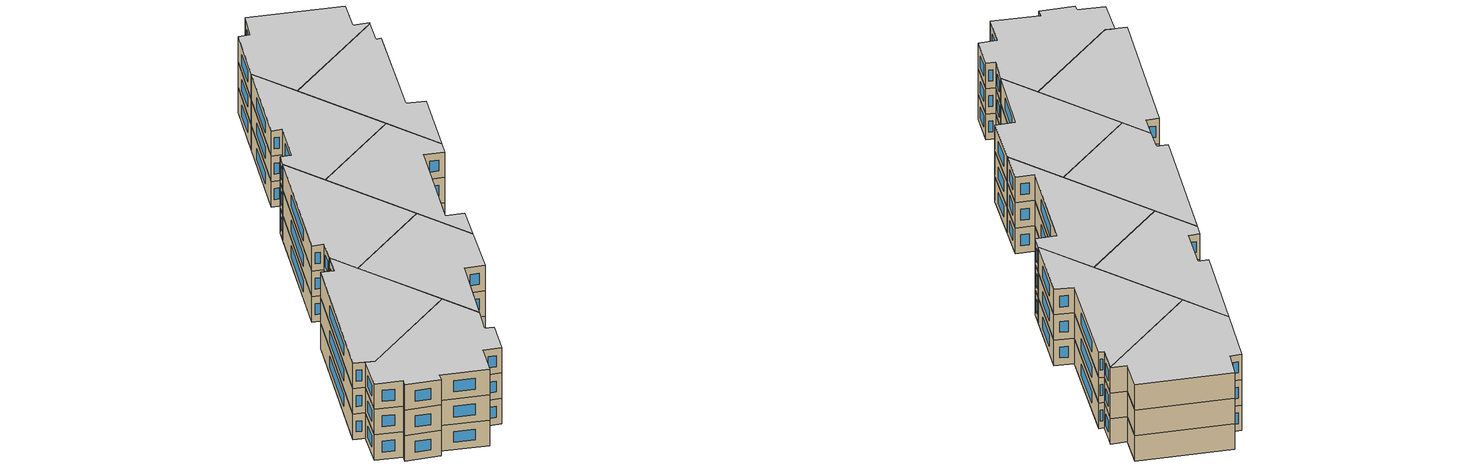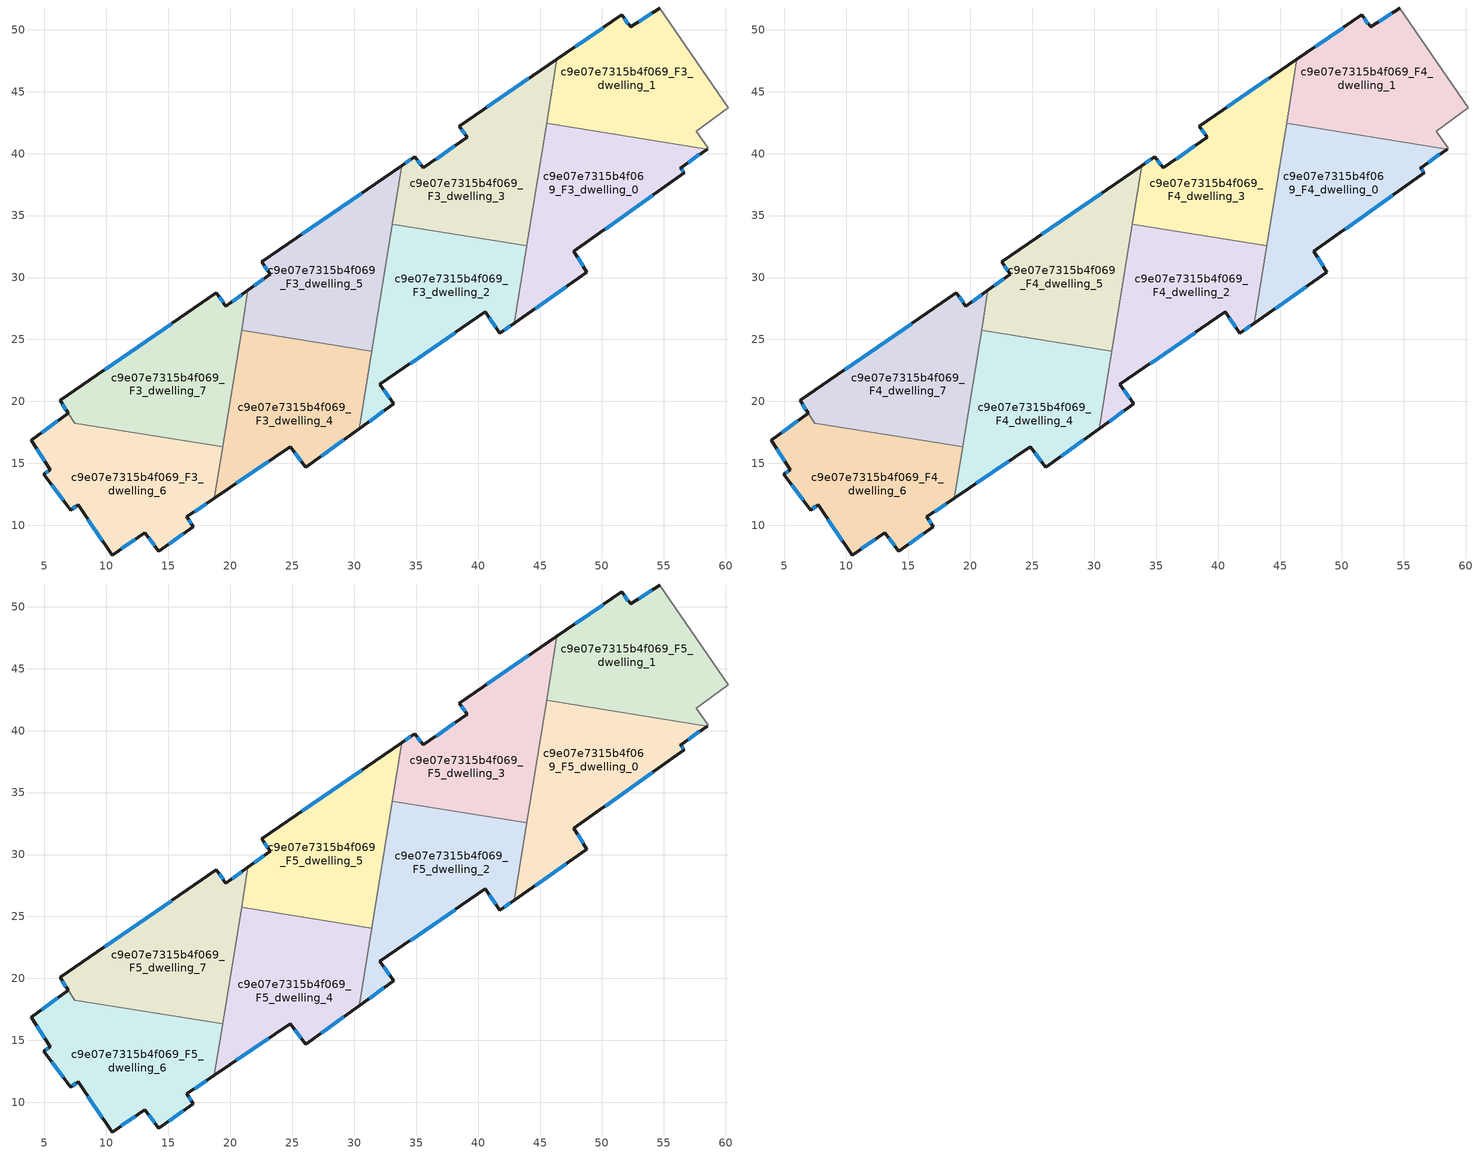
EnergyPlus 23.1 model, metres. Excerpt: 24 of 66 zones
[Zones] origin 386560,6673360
c9e07e7315b4f069_F3_dwelling_0
 floor to c9e07e7315b4f069_F2_dwelling_0 (EU_floor_Construction): 58.48,40.37 56.33,38.84 56.64,38.44 47.72,32.11 48.79,30.41 42.92,26.32 45.53,42.46 z9
 wall outside (EU_wall_Construction): 42.92,26.32 48.79,30.41 47.72,32.11 56.64,38.44 56.33,38.84 58.48,40.37 z9:12
 wall to c9e07e7315b4f069_F3_dwelling_1 (EU_wall_Construction): 58.48,40.37 45.53,42.46 z9:12
 wall to c9e07e7315b4f069_F3_dwelling_3 (EU_wall_Construction): 45.53,42.46 43.93,32.54 z9:12
 wall to c9e07e7315b4f069_F3_dwelling_2 (EU_wall_Construction): 43.92,32.54 42.92,26.32 z9:12
 window (EU_Window_Construction): 48.48,30.89 48.03,31.62 / 44.6,27.49 47.11,29.24 / 56.95,39.28 57.87,39.93 / 56.55,38.55 56.42,38.72 / 50.27,33.91 54.09,36.63 z9.86:11.14
c9e07e7315b4f069_F3_dwelling_1
 floor to c9e07e7315b4f069_F2_dwelling_1 (EU_floor_Construction): 54.68,51.75 60.21,43.7 57.59,41.81 58.57,40.43 58.48,40.37 45.53,42.46 46.36,47.61 51.58,51.19 52.31,50.22 z9
 wall outside (EU_wall_Construction): 54.68,51.75 52.31,50.22 51.58,51.19 46.36,47.61 z9:12
 wall adiabatic (EU_wall_Construction): 58.48,40.37 58.57,40.43 57.59,41.81 60.21,43.7 54.68,51.75 z9:12
 wall to c9e07e7315b4f069_F3_dwelling_3 (EU_wall_Construction): 46.36,47.61 45.53,42.46 z9:12
 window (EU_Window_Construction): 50.09,50.17 47.85,48.63 / 52.1,50.49 51.79,50.91 / 54,51.31 52.99,50.65 z9.86:11.14
c9e07e7315b4f069_F3_dwelling_2
 floor to c9e07e7315b4f069_F2_dwelling_2 (EU_floor_Construction): 43.92,32.54 42.92,26.32 41.77,25.52 40.57,27.22 32.09,21.39 33.19,19.81 30.41,17.79 33.07,34.3 z9
 wall outside (EU_wall_Construction): 30.41,17.79 33.19,19.81 32.09,21.39 40.57,27.22 41.77,25.52 42.92,26.32 z9:12
 wall to c9e07e7315b4f069_F3_dwelling_3 (EU_wall_Construction): 43.92,32.54 33.07,34.3 z9:12
 wall to c9e07e7315b4f069_F3_dwelling_5 (EU_wall_Construction): 33.07,34.3 31.42,24.06 z9:12
 wall to c9e07e7315b4f069_F3_dwelling_4 (EU_wall_Construction): 31.42,24.06 30.41,17.79 z9:12
 window (EU_Window_Construction): 34.51,23.06 38.14,25.56 / 32.88,20.26 32.4,20.94 / 31.2,18.37 32.4,19.23 / 42.1,25.75 42.59,26.09 / 40.91,26.74 41.43,26.01 z9.86:11.14
c9e07e7315b4f069_F3_dwelling_3
 floor to c9e07e7315b4f069_F2_dwelling_3 (EU_floor_Construction): 46.36,47.61 43.92,32.54 33.07,34.3 33.84,39.02 34.87,39.73 35.6,38.84 39.14,41.32 38.47,42.2 z9
 wall outside (EU_wall_Construction): 46.36,47.61 38.47,42.2 39.14,41.32 35.6,38.84 34.87,39.73 33.84,39.02 z9:12
 wall to c9e07e7315b4f069_F3_dwelling_5 (EU_wall_Construction): 33.84,39.02 33.07,34.3 z9:12
 window (EU_Window_Construction): 44.1,46.06 40.72,43.74 / 34.58,39.53 34.13,39.22 / 35.39,39.1 35.08,39.48 / 38.13,40.61 36.61,39.55 / 38.66,41.95 38.95,41.57 z9.86:11.14
c9e07e7315b4f069_F3_dwelling_4
 floor to c9e07e7315b4f069_F2_dwelling_4 (EU_floor_Construction): 31.42,24.06 30.41,17.79 26.1,14.68 24.85,16.34 18.72,12.2 20.91,25.75 z9
 wall outside (EU_wall_Construction): 18.72,12.2 24.85,16.34 26.1,14.68 30.41,17.79 z9:12
 wall to c9e07e7315b4f069_F3_dwelling_5 (EU_wall_Construction): 31.42,24.06 20.91,25.75 z9:12
 wall to c9e07e7315b4f069_F3_dwelling_7 (EU_wall_Construction): 20.91,25.75 19.39,16.33 z9:12
 wall to c9e07e7315b4f069_F3_dwelling_6 (EU_wall_Construction): 19.39,16.33 18.72,12.2 z9:12
 window (EU_Window_Construction): 20.47,13.38 23.1,15.16 / 27.33,15.57 29.18,16.9 / 25.21,15.87 25.74,15.16 z9.86:11.14
c9e07e7315b4f069_F3_dwelling_5
 floor to c9e07e7315b4f069_F2_dwelling_5 (EU_floor_Construction): 33.84,39.02 31.42,24.06 20.91,25.75 21.43,28.97 23.23,30.26 22.53,31.25 z9
 wall outside (EU_wall_Construction): 33.84,39.02 22.53,31.25 23.23,30.26 21.43,28.97 z9:12
 wall to c9e07e7315b4f069_F3_dwelling_7 (EU_wall_Construction): 21.43,28.97 20.91,25.75 z9:12
 window (EU_Window_Construction): 22.72,29.89 21.95,29.34 / 22.73,30.97 23.03,30.54 / 30.61,36.8 25.76,33.47 z9.86:11.14
c9e07e7315b4f069_F3_dwelling_6
 floor to c9e07e7315b4f069_F2_dwelling_6 (EU_floor_Construction): 19.39,16.33 18.72,12.2 16.49,10.69 17,9.9 14.25,7.92 13.1,9.41 10.47,7.61 7.73,11.67 7.13,11.21 4.96,14.12 5.48,14.49 3.93,16.86 6.94,19.06 7.45,18.26 z9
 wall outside (EU_wall_Construction): 6.94,19.06 3.93,16.86 5.48,14.49 4.96,14.12 7.13,11.21 7.73,11.67 10.47,7.61 13.1,9.41 14.25,7.92 17,9.9 16.49,10.69 18.72,12.2 z9:12
 wall to c9e07e7315b4f069_F3_dwelling_7 (EU_wall_Construction): 19.39,16.33 7.45,18.26 6.94,19.06 z9:12
 window (EU_Window_Construction): 13.43,8.98 13.92,8.35 / 11.22,8.12 12.35,8.9 / 8.51,10.51 9.69,8.77 / 7.3,11.34 7.56,11.54 / 5.58,13.29 6.51,12.04 / 5.33,14.39 5.11,14.23 / 4.38,16.19 5.04,15.17 / 6.08,18.43 4.79,17.49 / 17.13,11.12 18.09,11.77 / 16.86,10.12 16.64,10.46 / 15.03,8.49 16.21,9.33 z9.86:11.14
c9e07e7315b4f069_F3_dwelling_7
 floor to c9e07e7315b4f069_F2_dwelling_7 (EU_floor_Construction): 21.43,28.97 19.39,16.33 7.45,18.26 6.28,20.09 18.89,28.76 19.65,27.69 z9
 wall outside (EU_wall_Construction): 21.43,28.97 19.65,27.69 18.89,28.76 6.28,20.09 6.94,19.06 z9:12
 window (EU_Window_Construction): 15.28,26.28 9.88,22.57 / 19.43,28 19.1,28.45 / 20.92,28.61 20.16,28.06 / 6.47,19.79 6.75,19.35 z9.86:11.14
c9e07e7315b4f069_F4_dwelling_0
 floor to c9e07e7315b4f069_F3_dwelling_0 (EU_floor_Construction): 58.48,40.37 56.33,38.84 56.64,38.44 47.72,32.11 48.79,30.41 42.92,26.32 45.53,42.46 z12
 wall outside (EU_wall_Construction): 42.92,26.32 48.79,30.41 47.72,32.11 56.64,38.44 56.33,38.84 58.48,40.37 z12:15
 wall to c9e07e7315b4f069_F4_dwelling_1 (EU_wall_Construction): 58.48,40.37 45.53,42.46 z12:15
 wall to c9e07e7315b4f069_F4_dwelling_3 (EU_wall_Construction): 45.53,42.46 43.93,32.54 z12:15
 wall to c9e07e7315b4f069_F4_dwelling_2 (EU_wall_Construction): 43.92,32.54 42.92,26.32 z12:15
 window (EU_Window_Construction): 48.48,30.89 48.03,31.62 / 44.6,27.49 47.11,29.24 / 56.95,39.28 57.87,39.93 / 56.55,38.55 56.42,38.72 / 50.27,33.91 54.09,36.63 z12.86:14.14
c9e07e7315b4f069_F4_dwelling_1
 floor to c9e07e7315b4f069_F3_dwelling_1 (EU_floor_Construction): 54.68,51.75 60.21,43.7 57.59,41.81 58.57,40.43 58.48,40.37 45.53,42.46 46.36,47.61 51.58,51.19 52.31,50.22 z12
 wall outside (EU_wall_Construction): 54.68,51.75 52.31,50.22 51.58,51.19 46.36,47.61 z12:15
 wall adiabatic (EU_wall_Construction): 58.48,40.37 58.57,40.43 57.59,41.81 60.21,43.7 54.68,51.75 z12:15
 wall to c9e07e7315b4f069_F4_dwelling_3 (EU_wall_Construction): 46.36,47.61 45.53,42.46 z12:15
 window (EU_Window_Construction): 50.09,50.17 47.85,48.63 / 52.1,50.49 51.79,50.91 / 54,51.31 52.99,50.65 z12.86:14.14
c9e07e7315b4f069_F4_dwelling_2
 floor to c9e07e7315b4f069_F3_dwelling_2 (EU_floor_Construction): 43.92,32.54 42.92,26.32 41.77,25.52 40.57,27.22 32.09,21.39 33.19,19.81 30.41,17.79 33.07,34.3 z12
 wall outside (EU_wall_Construction): 30.41,17.79 33.19,19.81 32.09,21.39 40.57,27.22 41.77,25.52 42.92,26.32 z12:15
 wall to c9e07e7315b4f069_F4_dwelling_3 (EU_wall_Construction): 43.92,32.54 33.07,34.3 z12:15
 wall to c9e07e7315b4f069_F4_dwelling_5 (EU_wall_Construction): 33.07,34.3 31.42,24.06 z12:15
 wall to c9e07e7315b4f069_F4_dwelling_4 (EU_wall_Construction): 31.42,24.06 30.41,17.79 z12:15
 window (EU_Window_Construction): 34.51,23.06 38.14,25.56 / 32.88,20.26 32.4,20.94 / 31.2,18.37 32.4,19.23 / 42.1,25.75 42.59,26.09 / 40.91,26.74 41.43,26.01 z12.86:14.14
c9e07e7315b4f069_F4_dwelling_3
 floor to c9e07e7315b4f069_F3_dwelling_3 (EU_floor_Construction): 46.36,47.61 43.92,32.54 33.07,34.3 33.84,39.02 34.87,39.73 35.6,38.84 39.14,41.32 38.47,42.2 z12
 wall outside (EU_wall_Construction): 46.36,47.61 38.47,42.2 39.14,41.32 35.6,38.84 34.87,39.73 33.84,39.02 z12:15
 wall to c9e07e7315b4f069_F4_dwelling_5 (EU_wall_Construction): 33.84,39.02 33.07,34.3 z12:15
 window (EU_Window_Construction): 44.1,46.06 40.72,43.74 / 34.58,39.53 34.13,39.22 / 35.39,39.1 35.08,39.48 / 38.13,40.61 36.61,39.55 / 38.66,41.95 38.95,41.57 z12.86:14.14
c9e07e7315b4f069_F4_dwelling_4
 floor to c9e07e7315b4f069_F3_dwelling_4 (EU_floor_Construction): 31.42,24.06 30.41,17.79 26.1,14.68 24.85,16.34 18.72,12.2 20.91,25.75 z12
 wall outside (EU_wall_Construction): 18.72,12.2 24.85,16.34 26.1,14.68 30.41,17.79 z12:15
 wall to c9e07e7315b4f069_F4_dwelling_5 (EU_wall_Construction): 31.42,24.06 20.91,25.75 z12:15
 wall to c9e07e7315b4f069_F4_dwelling_7 (EU_wall_Construction): 20.91,25.75 19.39,16.33 z12:15
 wall to c9e07e7315b4f069_F4_dwelling_6 (EU_wall_Construction): 19.39,16.33 18.72,12.2 z12:15
 window (EU_Window_Construction): 20.47,13.38 23.1,15.16 / 27.33,15.57 29.18,16.9 / 25.21,15.87 25.74,15.16 z12.86:14.14
c9e07e7315b4f069_F4_dwelling_5
 floor to c9e07e7315b4f069_F3_dwelling_5 (EU_floor_Construction): 33.84,39.02 31.42,24.06 20.91,25.75 21.43,28.97 23.23,30.26 22.53,31.25 z12
 wall outside (EU_wall_Construction): 33.84,39.02 22.53,31.25 23.23,30.26 21.43,28.97 z12:15
 wall to c9e07e7315b4f069_F4_dwelling_7 (EU_wall_Construction): 21.43,28.97 20.91,25.75 z12:15
 window (EU_Window_Construction): 22.72,29.89 21.95,29.34 / 22.73,30.97 23.03,30.54 / 30.61,36.8 25.76,33.47 z12.86:14.14
c9e07e7315b4f069_F4_dwelling_6
 floor to c9e07e7315b4f069_F3_dwelling_6 (EU_floor_Construction): 19.39,16.33 18.72,12.2 16.49,10.69 17,9.9 14.25,7.92 13.1,9.41 10.47,7.61 7.73,11.67 7.13,11.21 4.96,14.12 5.48,14.49 3.93,16.86 6.94,19.06 7.45,18.26 z12
 wall outside (EU_wall_Construction): 6.94,19.06 3.93,16.86 5.48,14.49 4.96,14.12 7.13,11.21 7.73,11.67 10.47,7.61 13.1,9.41 14.25,7.92 17,9.9 16.49,10.69 18.72,12.2 z12:15
 wall to c9e07e7315b4f069_F4_dwelling_7 (EU_wall_Construction): 19.39,16.33 7.45,18.26 6.94,19.06 z12:15
 window (EU_Window_Construction): 13.43,8.98 13.92,8.35 / 11.22,8.12 12.35,8.9 / 8.51,10.51 9.69,8.77 / 7.3,11.34 7.56,11.54 / 5.58,13.29 6.51,12.04 / 5.33,14.39 5.11,14.23 / 4.38,16.19 5.04,15.17 / 6.08,18.43 4.79,17.49 / 17.13,11.12 18.09,11.77 / 16.86,10.12 16.64,10.46 / 15.03,8.49 16.21,9.33 z12.86:14.14
c9e07e7315b4f069_F4_dwelling_7
 floor to c9e07e7315b4f069_F3_dwelling_7 (EU_floor_Construction): 21.43,28.97 19.39,16.33 7.45,18.26 6.28,20.09 18.89,28.76 19.65,27.69 z12
 wall outside (EU_wall_Construction): 21.43,28.97 19.65,27.69 18.89,28.76 6.28,20.09 6.94,19.06 z12:15
 window (EU_Window_Construction): 15.28,26.28 9.88,22.57 / 19.43,28 19.1,28.45 / 20.92,28.61 20.16,28.06 / 6.47,19.79 6.75,19.35 z12.86:14.14
c9e07e7315b4f069_F5_dwelling_0
 floor to c9e07e7315b4f069_F4_dwelling_0 (EU_floor_Construction): 58.48,40.37 56.33,38.84 56.64,38.44 47.72,32.11 48.79,30.41 42.92,26.32 45.53,42.46 z15
 wall outside (EU_wall_Construction): 42.92,26.32 48.79,30.41 47.72,32.11 56.64,38.44 56.33,38.84 58.48,40.37 z15:18
 wall to c9e07e7315b4f069_F5_dwelling_1 (EU_wall_Construction): 58.48,40.37 45.53,42.46 z15:18
 wall to c9e07e7315b4f069_F5_dwelling_3 (EU_wall_Construction): 45.53,42.46 43.93,32.54 z15:18
 wall to c9e07e7315b4f069_F5_dwelling_2 (EU_wall_Construction): 43.92,32.54 42.92,26.32 z15:18
 window (EU_Window_Construction): 48.48,30.89 48.03,31.62 / 44.6,27.49 47.11,29.24 / 56.95,39.28 57.87,39.93 / 56.55,38.55 56.42,38.72 / 50.27,33.91 54.09,36.63 z15.86:17.14
 ceiling to c9e07e7315b4f069_F6_dwelling_0 (EU_floor_Construction): 48.79,30.41 47.72,32.11 56.64,38.44 56.33,38.84 58.48,40.37 45.53,42.46 42.92,26.32 z18
c9e07e7315b4f069_F5_dwelling_1
 floor to c9e07e7315b4f069_F4_dwelling_1 (EU_floor_Construction): 54.68,51.75 60.21,43.7 57.59,41.81 58.57,40.43 58.48,40.37 45.53,42.46 46.36,47.61 51.58,51.19 52.31,50.22 z15
 wall outside (EU_wall_Construction): 54.68,51.75 52.31,50.22 51.58,51.19 46.36,47.61 z15:18
 wall adiabatic (EU_wall_Construction): 58.48,40.37 58.57,40.43 57.59,41.81 60.21,43.7 54.68,51.75 z15:18
 wall to c9e07e7315b4f069_F5_dwelling_3 (EU_wall_Construction): 46.36,47.61 45.53,42.46 z15:18
 window (EU_Window_Construction): 50.09,50.17 47.85,48.63 / 52.1,50.49 51.79,50.91 / 54,51.31 52.99,50.65 z15.86:17.14
 ceiling to c9e07e7315b4f069_F6_dwelling_1 (EU_floor_Construction): 58.57,40.43 57.59,41.81 60.21,43.7 54.68,51.75 52.31,50.22 51.58,51.19 46.36,47.61 45.53,42.46 58.48,40.37 z18
c9e07e7315b4f069_F5_dwelling_2
 floor to c9e07e7315b4f069_F4_dwelling_2 (EU_floor_Construction): 43.92,32.54 42.92,26.32 41.77,25.52 40.57,27.22 32.09,21.39 33.19,19.81 30.41,17.79 33.07,34.3 z15
 wall outside (EU_wall_Construction): 30.41,17.79 33.19,19.81 32.09,21.39 40.57,27.22 41.77,25.52 42.92,26.32 z15:18
 wall to c9e07e7315b4f069_F5_dwelling_3 (EU_wall_Construction): 43.92,32.54 33.07,34.3 z15:18
 wall to c9e07e7315b4f069_F5_dwelling_5 (EU_wall_Construction): 33.07,34.3 31.42,24.06 z15:18
 wall to c9e07e7315b4f069_F5_dwelling_4 (EU_wall_Construction): 31.42,24.06 30.41,17.79 z15:18
 window (EU_Window_Construction): 34.51,23.06 38.14,25.56 / 32.88,20.26 32.4,20.94 / 31.2,18.37 32.4,19.23 / 42.1,25.75 42.59,26.09 / 40.91,26.74 41.43,26.01 z15.86:17.14
 ceiling to c9e07e7315b4f069_F6_dwelling_2 (EU_floor_Construction): 41.77,25.52 42.92,26.32 43.92,32.54 33.07,34.3 30.41,17.79 33.19,19.81 32.09,21.39 40.57,27.22 z18
c9e07e7315b4f069_F5_dwelling_3
 floor to c9e07e7315b4f069_F4_dwelling_3 (EU_floor_Construction): 46.36,47.61 43.92,32.54 33.07,34.3 33.84,39.02 34.87,39.73 35.6,38.84 39.14,41.32 38.47,42.2 z15
 wall outside (EU_wall_Construction): 46.36,47.61 38.47,42.2 39.14,41.32 35.6,38.84 34.87,39.73 33.84,39.02 z15:18
 wall to c9e07e7315b4f069_F5_dwelling_5 (EU_wall_Construction): 33.84,39.02 33.07,34.3 z15:18
 window (EU_Window_Construction): 44.1,46.06 40.72,43.74 / 34.58,39.53 34.13,39.22 / 35.39,39.1 35.08,39.48 / 38.13,40.61 36.61,39.55 / 38.66,41.95 38.95,41.57 z15.86:17.14
 ceiling to c9e07e7315b4f069_F6_dwelling_3 (EU_floor_Construction): 43.92,32.54 46.36,47.61 38.47,42.2 39.14,41.32 35.6,38.84 34.87,39.73 33.84,39.02 33.07,34.3 z18
c9e07e7315b4f069_F5_dwelling_4
 floor to c9e07e7315b4f069_F4_dwelling_4 (EU_floor_Construction): 31.42,24.06 30.41,17.79 26.1,14.68 24.85,16.34 18.72,12.2 20.91,25.75 z15
 wall outside (EU_wall_Construction): 18.72,12.2 24.85,16.34 26.1,14.68 30.41,17.79 z15:18
 wall to c9e07e7315b4f069_F5_dwelling_5 (EU_wall_Construction): 31.42,24.06 20.91,25.75 z15:18
 wall to c9e07e7315b4f069_F5_dwelling_7 (EU_wall_Construction): 20.91,25.75 19.39,16.33 z15:18
 wall to c9e07e7315b4f069_F5_dwelling_6 (EU_wall_Construction): 19.39,16.33 18.72,12.2 z15:18
 window (EU_Window_Construction): 20.47,13.38 23.1,15.16 / 27.33,15.57 29.18,16.9 / 25.21,15.87 25.74,15.16 z15.86:17.14
 ceiling to c9e07e7315b4f069_F6_dwelling_4 (EU_floor_Construction): 30.41,17.79 31.42,24.06 20.91,25.75 18.72,12.2 24.85,16.34 26.1,14.68 z18
c9e07e7315b4f069_F5_dwelling_5
 floor to c9e07e7315b4f069_F4_dwelling_5 (EU_floor_Construction): 33.84,39.02 31.42,24.06 20.91,25.75 21.43,28.97 23.23,30.26 22.53,31.25 z15
 wall outside (EU_wall_Construction): 33.84,39.02 22.53,31.25 23.23,30.26 21.43,28.97 z15:18
 wall to c9e07e7315b4f069_F5_dwelling_7 (EU_wall_Construction): 21.43,28.97 20.91,25.75 z15:18
 window (EU_Window_Construction): 22.72,29.89 21.95,29.34 / 22.73,30.97 23.03,30.54 / 30.61,36.8 25.76,33.47 z15.86:17.14
 ceiling to c9e07e7315b4f069_F6_dwelling_5 (EU_floor_Construction): 31.42,24.06 33.84,39.02 22.53,31.25 23.23,30.26 21.43,28.97 20.91,25.75 z18
c9e07e7315b4f069_F5_dwelling_6
 floor to c9e07e7315b4f069_F4_dwelling_6 (EU_floor_Construction): 19.39,16.33 18.72,12.2 16.49,10.69 17,9.9 14.25,7.92 13.1,9.41 10.47,7.61 7.73,11.67 7.13,11.21 4.96,14.12 5.48,14.49 3.93,16.86 6.94,19.06 7.45,18.26 z15
 wall outside (EU_wall_Construction): 6.94,19.06 3.93,16.86 5.48,14.49 4.96,14.12 7.13,11.21 7.73,11.67 10.47,7.61 13.1,9.41 14.25,7.92 17,9.9 16.49,10.69 18.72,12.2 z15:18
 wall to c9e07e7315b4f069_F5_dwelling_7 (EU_wall_Construction): 19.39,16.33 7.45,18.26 6.94,19.06 z15:18
 window (EU_Window_Construction): 13.43,8.98 13.92,8.35 / 11.22,8.12 12.35,8.9 / 8.51,10.51 9.69,8.77 / 7.3,11.34 7.56,11.54 / 5.58,13.29 6.51,12.04 / 5.33,14.39 5.11,14.23 / 4.38,16.19 5.04,15.17 / 6.08,18.43 4.79,17.49 / 17.13,11.12 18.09,11.77 / 16.86,10.12 16.64,10.46 / 15.03,8.49 16.21,9.33 z15.86:17.14
 ceiling to c9e07e7315b4f069_F6_dwelling_6 (EU_floor_Construction): 17,9.9 16.49,10.69 18.72,12.2 19.39,16.33 7.45,18.26 6.94,19.06 3.93,16.86 5.48,14.49 4.96,14.12 7.13,11.21 7.73,11.67 10.47,7.61 13.1,9.41 14.25,7.92 z18
c9e07e7315b4f069_F5_dwelling_7
 floor to c9e07e7315b4f069_F4_dwelling_7 (EU_floor_Construction): 21.43,28.97 19.39,16.33 7.45,18.26 6.28,20.09 18.89,28.76 19.65,27.69 z15
 wall outside (EU_wall_Construction): 21.43,28.97 19.65,27.69 18.89,28.76 6.28,20.09 6.94,19.06 z15:18
 window (EU_Window_Construction): 15.28,26.28 9.88,22.57 / 19.43,28 19.1,28.45 / 20.92,28.61 20.16,28.06 / 6.47,19.79 6.75,19.35 z15.86:17.14
 ceiling to c9e07e7315b4f069_F6_dwelling_7 (EU_floor_Construction): 19.39,16.33 21.43,28.97 19.65,27.69 18.89,28.76 6.28,20.09 7.45,18.26 z18
[Building]
EU S2 Campaign: North Axis=0; Terrain=City; Solar Distribution=FullExterior
[Site:Location]
Helsinki-Vantaa.AP: Latitude=60.317; Longitude=24.963; Time Zone=2; Elevation=54.6
[SizingPeriod:WeatherFileDays]
AnnualSizingPeriod: Begin Month=1; Begin Day of Month=1; End Month=12; End Day of Month=31; Day of Week for Start Day=Monday; Use Weather File Daylight Saving Period=No; Use Weather File Rain and Snow Indicators=No
[MATERIAL]
EU_InternalMass_Material: Roughness=MediumRough; Thickness=0.1; Conductivity=1; Density=1800; Specific Heat=900; Thermal Absorptance=0.9; Solar Absorptance=0.7; Visible Absorptance=0.7
[MATERIAL:NOMASS] Roughness=MediumRough; Thermal Absorptance=0.9; Solar Absorptance=0.7; Visible Absorptance=0.7
Name | Thermal Resistance
EU_wall_NoMass | 2.6932
EU_floor_NoMass | 2.22482
[WINDOWMATERIAL:SIMPLEGLAZINGSYSTEM]
EU_Window_SimpleGlazing: UFactor=2.14966; Solar Heat Gain Coefficient=0.7; Visible Transmittance=0.7
[CONSTRUCTION]
EU_wall_Construction: EU_wall_NoMass
EU_floor_Construction: EU_floor_NoMass
EU_Window_Construction: EU_Window_SimpleGlazing
EU_InternalMass_Construction: EU_InternalMass_Material
[ZONE] Type=1; Multiplier=1; Ceiling Height=autocalculate; Floor Area=autocalculate; Part of Total Floor Area=Yes
Name | Volume
c9e07e7315b4f069_F3_dwelling_0; c9e07e7315b4f069_F4_dwelling_0; c9e07e7315b4f069_F5_dwelling_0 | 315.837
c9e07e7315b4f069_F3_dwelling_1; c9e07e7315b4f069_F4_dwelling_1; c9e07e7315b4f069_F5_dwelling_1 | 315.835
c9e07e7315b4f069_F3_dwelling_2; c9e07e7315b4f069_F4_dwelling_2; c9e07e7315b4f069_F5_dwelling_2 | 315.858
c9e07e7315b4f069_F3_dwelling_3; c9e07e7315b4f069_F4_dwelling_3; c9e07e7315b4f069_F5_dwelling_3 | 315.848
c9e07e7315b4f069_F3_dwelling_4; c9e07e7315b4f069_F4_dwelling_4; c9e07e7315b4f069_F5_dwelling_4 | 315.817
c9e07e7315b4f069_F3_dwelling_5; c9e07e7315b4f069_F4_dwelling_5; c9e07e7315b4f069_F5_dwelling_5 | 315.85
c9e07e7315b4f069_F3_dwelling_6; c9e07e7315b4f069_F4_dwelling_6; c9e07e7315b4f069_F5_dwelling_6 | 317.251
c9e07e7315b4f069_F3_dwelling_7; c9e07e7315b4f069_F4_dwelling_7; c9e07e7315b4f069_F5_dwelling_7 | 314.427
[INTERNALMASS] Construction=EU_InternalMass_Construction
Name | Zone or ZoneList | Surface Area
c9e07e7315b4f069_F3_dwelling_0_EU_InternalMass | c9e07e7315b4f069_F3_dwelling_0 | 105.279
c9e07e7315b4f069_F3_dwelling_1_EU_InternalMass | c9e07e7315b4f069_F3_dwelling_1 | 105.279
c9e07e7315b4f069_F3_dwelling_2_EU_InternalMass | c9e07e7315b4f069_F3_dwelling_2 | 105.286
c9e07e7315b4f069_F3_dwelling_3_EU_InternalMass | c9e07e7315b4f069_F3_dwelling_3 | 105.283
c9e07e7315b4f069_F3_dwelling_4_EU_InternalMass | c9e07e7315b4f069_F3_dwelling_4 | 105.272
c9e07e7315b4f069_F3_dwelling_5_EU_InternalMass | c9e07e7315b4f069_F3_dwelling_5 | 105.284
c9e07e7315b4f069_F3_dwelling_6_EU_InternalMass | c9e07e7315b4f069_F3_dwelling_6 | 105.751
c9e07e7315b4f069_F3_dwelling_7_EU_InternalMass | c9e07e7315b4f069_F3_dwelling_7 | 104.81
c9e07e7315b4f069_F4_dwelling_0_EU_InternalMass | c9e07e7315b4f069_F4_dwelling_0 | 105.279
c9e07e7315b4f069_F4_dwelling_1_EU_InternalMass | c9e07e7315b4f069_F4_dwelling_1 | 105.279
c9e07e7315b4f069_F4_dwelling_2_EU_InternalMass | c9e07e7315b4f069_F4_dwelling_2 | 105.286
c9e07e7315b4f069_F4_dwelling_3_EU_InternalMass | c9e07e7315b4f069_F4_dwelling_3 | 105.283
c9e07e7315b4f069_F4_dwelling_4_EU_InternalMass | c9e07e7315b4f069_F4_dwelling_4 | 105.272
c9e07e7315b4f069_F4_dwelling_5_EU_InternalMass | c9e07e7315b4f069_F4_dwelling_5 | 105.284
c9e07e7315b4f069_F4_dwelling_6_EU_InternalMass | c9e07e7315b4f069_F4_dwelling_6 | 105.751
c9e07e7315b4f069_F4_dwelling_7_EU_InternalMass | c9e07e7315b4f069_F4_dwelling_7 | 104.81
c9e07e7315b4f069_F5_dwelling_0_EU_InternalMass | c9e07e7315b4f069_F5_dwelling_0 | 105.279
c9e07e7315b4f069_F5_dwelling_1_EU_InternalMass | c9e07e7315b4f069_F5_dwelling_1 | 105.279
c9e07e7315b4f069_F5_dwelling_2_EU_InternalMass | c9e07e7315b4f069_F5_dwelling_2 | 105.286
c9e07e7315b4f069_F5_dwelling_3_EU_InternalMass | c9e07e7315b4f069_F5_dwelling_3 | 105.283
c9e07e7315b4f069_F5_dwelling_4_EU_InternalMass | c9e07e7315b4f069_F5_dwelling_4 | 105.272
c9e07e7315b4f069_F5_dwelling_5_EU_InternalMass | c9e07e7315b4f069_F5_dwelling_5 | 105.284
c9e07e7315b4f069_F5_dwelling_6_EU_InternalMass | c9e07e7315b4f069_F5_dwelling_6 | 105.751
c9e07e7315b4f069_F5_dwelling_7_EU_InternalMass | c9e07e7315b4f069_F5_dwelling_7 | 104.81
[OTHEREQUIPMENT] Fuel Type=Electricity; Design Level Calculation Method=Watts/Area; Power per Zone Floor Area=1; Fraction Latent=0; Fraction Radiant=0; Fraction Lost=0; Carbon Dioxide Generation Rate=0; EndUse Subcategory=EU_Step8_InternalGains
Name | Zone or ZoneList or Space or SpaceList | Schedule
EU_Step8_InternalGain_c9e07e7315b4f069_F3_dwelling_0_f000 | c9e07e7315b4f069_F3_dwelling_0 | EU_Step8_GainSchedule_c9e07e7315b4f069_F3_dwelling_0_f000
EU_Step8_InternalGain_c9e07e7315b4f069_F3_dwelling_1_f000 | c9e07e7315b4f069_F3_dwelling_1 | EU_Step8_GainSchedule_c9e07e7315b4f069_F3_dwelling_1_f000
EU_Step8_InternalGain_c9e07e7315b4f069_F3_dwelling_2_f000 | c9e07e7315b4f069_F3_dwelling_2 | EU_Step8_GainSchedule_c9e07e7315b4f069_F3_dwelling_2_f000
EU_Step8_InternalGain_c9e07e7315b4f069_F3_dwelling_3_f000 | c9e07e7315b4f069_F3_dwelling_3 | EU_Step8_GainSchedule_c9e07e7315b4f069_F3_dwelling_3_f000
EU_Step8_InternalGain_c9e07e7315b4f069_F3_dwelling_4_f000 | c9e07e7315b4f069_F3_dwelling_4 | EU_Step8_GainSchedule_c9e07e7315b4f069_F3_dwelling_4_f000
EU_Step8_InternalGain_c9e07e7315b4f069_F3_dwelling_5_f000 | c9e07e7315b4f069_F3_dwelling_5 | EU_Step8_GainSchedule_c9e07e7315b4f069_F3_dwelling_5_f000
EU_Step8_InternalGain_c9e07e7315b4f069_F3_dwelling_6_f000 | c9e07e7315b4f069_F3_dwelling_6 | EU_Step8_GainSchedule_c9e07e7315b4f069_F3_dwelling_6_f000
EU_Step8_InternalGain_c9e07e7315b4f069_F3_dwelling_7_f000 | c9e07e7315b4f069_F3_dwelling_7 | EU_Step8_GainSchedule_c9e07e7315b4f069_F3_dwelling_7_f000
EU_Step8_InternalGain_c9e07e7315b4f069_F4_dwelling_0_f000 | c9e07e7315b4f069_F4_dwelling_0 | EU_Step8_GainSchedule_c9e07e7315b4f069_F4_dwelling_0_f000
EU_Step8_InternalGain_c9e07e7315b4f069_F4_dwelling_1_f000 | c9e07e7315b4f069_F4_dwelling_1 | EU_Step8_GainSchedule_c9e07e7315b4f069_F4_dwelling_1_f000
EU_Step8_InternalGain_c9e07e7315b4f069_F4_dwelling_2_f000 | c9e07e7315b4f069_F4_dwelling_2 | EU_Step8_GainSchedule_c9e07e7315b4f069_F4_dwelling_2_f000
EU_Step8_InternalGain_c9e07e7315b4f069_F4_dwelling_3_f000 | c9e07e7315b4f069_F4_dwelling_3 | EU_Step8_GainSchedule_c9e07e7315b4f069_F4_dwelling_3_f000
EU_Step8_InternalGain_c9e07e7315b4f069_F4_dwelling_4_f000 | c9e07e7315b4f069_F4_dwelling_4 | EU_Step8_GainSchedule_c9e07e7315b4f069_F4_dwelling_4_f000
EU_Step8_InternalGain_c9e07e7315b4f069_F4_dwelling_5_f000 | c9e07e7315b4f069_F4_dwelling_5 | EU_Step8_GainSchedule_c9e07e7315b4f069_F4_dwelling_5_f000
EU_Step8_InternalGain_c9e07e7315b4f069_F4_dwelling_6_f000 | c9e07e7315b4f069_F4_dwelling_6 | EU_Step8_GainSchedule_c9e07e7315b4f069_F4_dwelling_6_f000
EU_Step8_InternalGain_c9e07e7315b4f069_F4_dwelling_7_f000 | c9e07e7315b4f069_F4_dwelling_7 | EU_Step8_GainSchedule_c9e07e7315b4f069_F4_dwelling_7_f000
EU_Step8_InternalGain_c9e07e7315b4f069_F5_dwelling_0_f000 | c9e07e7315b4f069_F5_dwelling_0 | EU_Step8_GainSchedule_c9e07e7315b4f069_F5_dwelling_0_f000
EU_Step8_InternalGain_c9e07e7315b4f069_F5_dwelling_1_f000 | c9e07e7315b4f069_F5_dwelling_1 | EU_Step8_GainSchedule_c9e07e7315b4f069_F5_dwelling_1_f000
EU_Step8_InternalGain_c9e07e7315b4f069_F5_dwelling_2_f000 | c9e07e7315b4f069_F5_dwelling_2 | EU_Step8_GainSchedule_c9e07e7315b4f069_F5_dwelling_2_f000
EU_Step8_InternalGain_c9e07e7315b4f069_F5_dwelling_3_f000 | c9e07e7315b4f069_F5_dwelling_3 | EU_Step8_GainSchedule_c9e07e7315b4f069_F5_dwelling_3_f000
EU_Step8_InternalGain_c9e07e7315b4f069_F5_dwelling_4_f000 | c9e07e7315b4f069_F5_dwelling_4 | EU_Step8_GainSchedule_c9e07e7315b4f069_F5_dwelling_4_f000
EU_Step8_InternalGain_c9e07e7315b4f069_F5_dwelling_5_f000 | c9e07e7315b4f069_F5_dwelling_5 | EU_Step8_GainSchedule_c9e07e7315b4f069_F5_dwelling_5_f000
EU_Step8_InternalGain_c9e07e7315b4f069_F5_dwelling_6_f000 | c9e07e7315b4f069_F5_dwelling_6 | EU_Step8_GainSchedule_c9e07e7315b4f069_F5_dwelling_6_f000
EU_Step8_InternalGain_c9e07e7315b4f069_F5_dwelling_7_f000 | c9e07e7315b4f069_F5_dwelling_7 | EU_Step8_GainSchedule_c9e07e7315b4f069_F5_dwelling_7_f000
[ZONEVENTILATION:DESIGNFLOWRATE] Schedule=EU_AlwaysOn; Design Flow Rate Calculation Method=AirChanges/Hour; Air Changes per Hour=0.586271; Ventilation Type=Natural; Fan Pressure Rise=0; Fan Total Efficiency=1; Constant Term Coefficient=1; Temperature Term Coefficient=0; Velocity Term Coefficient=0; Velocity Squared Term Coefficient=0; Minimum Indoor Temperature=-100; Maximum Indoor Temperature=100; Delta Temperature=-100; Minimum Outdoor Temperature=-100; Maximum Outdoor Temperature=100; Maximum Wind Speed=40
Name | Zone or ZoneList or Space or SpaceList
EU_ConstantAir_c9e07e7315b4f069_F3_dwelling_0 | c9e07e7315b4f069_F3_dwelling_0
EU_ConstantAir_c9e07e7315b4f069_F3_dwelling_1 | c9e07e7315b4f069_F3_dwelling_1
EU_ConstantAir_c9e07e7315b4f069_F3_dwelling_2 | c9e07e7315b4f069_F3_dwelling_2
EU_ConstantAir_c9e07e7315b4f069_F3_dwelling_3 | c9e07e7315b4f069_F3_dwelling_3
EU_ConstantAir_c9e07e7315b4f069_F3_dwelling_4 | c9e07e7315b4f069_F3_dwelling_4
EU_ConstantAir_c9e07e7315b4f069_F3_dwelling_5 | c9e07e7315b4f069_F3_dwelling_5
EU_ConstantAir_c9e07e7315b4f069_F3_dwelling_6 | c9e07e7315b4f069_F3_dwelling_6
EU_ConstantAir_c9e07e7315b4f069_F3_dwelling_7 | c9e07e7315b4f069_F3_dwelling_7
EU_ConstantAir_c9e07e7315b4f069_F4_dwelling_0 | c9e07e7315b4f069_F4_dwelling_0
EU_ConstantAir_c9e07e7315b4f069_F4_dwelling_1 | c9e07e7315b4f069_F4_dwelling_1
EU_ConstantAir_c9e07e7315b4f069_F4_dwelling_2 | c9e07e7315b4f069_F4_dwelling_2
EU_ConstantAir_c9e07e7315b4f069_F4_dwelling_3 | c9e07e7315b4f069_F4_dwelling_3
EU_ConstantAir_c9e07e7315b4f069_F4_dwelling_4 | c9e07e7315b4f069_F4_dwelling_4
EU_ConstantAir_c9e07e7315b4f069_F4_dwelling_5 | c9e07e7315b4f069_F4_dwelling_5
EU_ConstantAir_c9e07e7315b4f069_F4_dwelling_6 | c9e07e7315b4f069_F4_dwelling_6
EU_ConstantAir_c9e07e7315b4f069_F4_dwelling_7 | c9e07e7315b4f069_F4_dwelling_7
EU_ConstantAir_c9e07e7315b4f069_F5_dwelling_0 | c9e07e7315b4f069_F5_dwelling_0
EU_ConstantAir_c9e07e7315b4f069_F5_dwelling_1 | c9e07e7315b4f069_F5_dwelling_1
EU_ConstantAir_c9e07e7315b4f069_F5_dwelling_2 | c9e07e7315b4f069_F5_dwelling_2
EU_ConstantAir_c9e07e7315b4f069_F5_dwelling_3 | c9e07e7315b4f069_F5_dwelling_3
EU_ConstantAir_c9e07e7315b4f069_F5_dwelling_4 | c9e07e7315b4f069_F5_dwelling_4
EU_ConstantAir_c9e07e7315b4f069_F5_dwelling_5 | c9e07e7315b4f069_F5_dwelling_5
EU_ConstantAir_c9e07e7315b4f069_F5_dwelling_6 | c9e07e7315b4f069_F5_dwelling_6
EU_ConstantAir_c9e07e7315b4f069_F5_dwelling_7 | c9e07e7315b4f069_F5_dwelling_7
[HVACTEMPLATE:THERMOSTAT] Constant Heating Setpoint=20; Constant Cooling Setpoint=50
EU_HeatOnly_c9e07e7315b4f069_F0_dwelling_2; EU_HeatOnly_c9e07e7315b4f069_F0_dwelling_3; EU_HeatOnly_c9e07e7315b4f069_F0_dwelling_4; EU_HeatOnly_c9e07e7315b4f069_F0_dwelling_5; EU_HeatOnly_c9e07e7315b4f069_F0_dwelling_6; EU_HeatOnly_c9e07e7315b4f069_F0_dwelling_7; EU_HeatOnly_c9e07e7315b4f069_F0_dwelling_8; EU_HeatOnly_c9e07e7315b4f069_F1_dwelling_0; EU_HeatOnly_c9e07e7315b4f069_F1_dwelling_1; EU_HeatOnly_c9e07e7315b4f069_F1_dwelling_2; EU_HeatOnly_c9e07e7315b4f069_F1_dwelling_3; EU_HeatOnly_c9e07e7315b4f069_F1_dwelling_4; EU_HeatOnly_c9e07e7315b4f069_F1_dwelling_5; EU_HeatOnly_c9e07e7315b4f069_F1_dwelling_6; EU_HeatOnly_c9e07e7315b4f069_F1_dwelling_7; EU_HeatOnly_c9e07e7315b4f069_F1_dwelling_8; EU_HeatOnly_c9e07e7315b4f069_F2_dwelling_0; EU_HeatOnly_c9e07e7315b4f069_F2_dwelling_1; EU_HeatOnly_c9e07e7315b4f069_F2_dwelling_2; EU_HeatOnly_c9e07e7315b4f069_F2_dwelling_3; EU_HeatOnly_c9e07e7315b4f069_F2_dwelling_4; EU_HeatOnly_c9e07e7315b4f069_F2_dwelling_5; EU_HeatOnly_c9e07e7315b4f069_F2_dwelling_6; EU_HeatOnly_c9e07e7315b4f069_F2_dwelling_7; EU_HeatOnly_c9e07e7315b4f069_F3_dwelling_0; EU_HeatOnly_c9e07e7315b4f069_F3_dwelling_1; EU_HeatOnly_c9e07e7315b4f069_F3_dwelling_2; EU_HeatOnly_c9e07e7315b4f069_F3_dwelling_3; EU_HeatOnly_c9e07e7315b4f069_F3_dwelling_4; EU_HeatOnly_c9e07e7315b4f069_F3_dwelling_5; EU_HeatOnly_c9e07e7315b4f069_F3_dwelling_6; EU_HeatOnly_c9e07e7315b4f069_F3_dwelling_7; EU_HeatOnly_c9e07e7315b4f069_F4_dwelling_0; EU_HeatOnly_c9e07e7315b4f069_F4_dwelling_1; EU_HeatOnly_c9e07e7315b4f069_F4_dwelling_2; EU_HeatOnly_c9e07e7315b4f069_F4_dwelling_3; EU_HeatOnly_c9e07e7315b4f069_F4_dwelling_4; EU_HeatOnly_c9e07e7315b4f069_F4_dwelling_5; EU_HeatOnly_c9e07e7315b4f069_F4_dwelling_6; EU_HeatOnly_c9e07e7315b4f069_F4_dwelling_7; EU_HeatOnly_c9e07e7315b4f069_F5_dwelling_0; EU_HeatOnly_c9e07e7315b4f069_F5_dwelling_1; EU_HeatOnly_c9e07e7315b4f069_F5_dwelling_2; EU_HeatOnly_c9e07e7315b4f069_F5_dwelling_3; EU_HeatOnly_c9e07e7315b4f069_F5_dwelling_4; EU_HeatOnly_c9e07e7315b4f069_F5_dwelling_5; EU_HeatOnly_c9e07e7315b4f069_F5_dwelling_6; EU_HeatOnly_c9e07e7315b4f069_F5_dwelling_7; EU_HeatOnly_c9e07e7315b4f069_F6_dwelling_0; EU_HeatOnly_c9e07e7315b4f069_F6_dwelling_1; EU_HeatOnly_c9e07e7315b4f069_F6_dwelling_2; EU_HeatOnly_c9e07e7315b4f069_F6_dwelling_3; EU_HeatOnly_c9e07e7315b4f069_F6_dwelling_4; EU_HeatOnly_c9e07e7315b4f069_F6_dwelling_5; EU_HeatOnly_c9e07e7315b4f069_F6_dwelling_6; EU_HeatOnly_c9e07e7315b4f069_F6_dwelling_7; EU_HeatOnly_c9e07e7315b4f069_F7_dwelling_0; EU_HeatOnly_c9e07e7315b4f069_F7_dwelling_1; EU_HeatOnly_c9e07e7315b4f069_F7_dwelling_2; EU_HeatOnly_c9e07e7315b4f069_F7_dwelling_3; EU_HeatOnly_c9e07e7315b4f069_F7_dwelling_4; EU_HeatOnly_c9e07e7315b4f069_F7_dwelling_5; EU_HeatOnly_c9e07e7315b4f069_F7_dwelling_6; EU_HeatOnly_c9e07e7315b4f069_F7_dwelling_7
[HVACTEMPLATE:ZONE:IDEALLOADSAIRSYSTEM] System Availability Schedule=EU_AlwaysOn; Maximum Heating Supply Air Temperature=50; Minimum Cooling Supply Air Temperature=13; Maximum Heating Supply Air Humidity Ratio=0.0156; Minimum Cooling Supply Air Humidity Ratio=0.0077; Heating Limit=NoLimit; Cooling Limit=NoLimit; Heating Availability Schedule=EU_AlwaysOn; Cooling Availability Schedule=EU_CoolingOff; Dehumidification Control Type=ConstantSensibleHeatRatio; Cooling Sensible Heat Ratio=0.7; Dehumidification Setpoint=60; Humidification Control Type=None; Humidification Setpoint=30; Outdoor Air Method=None; Outdoor Air Flow Rate per Person=0.00944; Outdoor Air Flow Rate per Zone Floor Area=0; Outdoor Air Flow Rate per Zone=0; Demand Controlled Ventilation Type=None; Outdoor Air Economizer Type=NoEconomizer; Heat Recovery Type=None; Sensible Heat Recovery Effectiveness=0.7; Latent Heat Recovery Effectiveness=0.65
Name | Template Thermostat
c9e07e7315b4f069_F3_dwelling_0 | EU_HeatOnly_c9e07e7315b4f069_F3_dwelling_0
c9e07e7315b4f069_F3_dwelling_1 | EU_HeatOnly_c9e07e7315b4f069_F3_dwelling_1
c9e07e7315b4f069_F3_dwelling_2 | EU_HeatOnly_c9e07e7315b4f069_F3_dwelling_2
c9e07e7315b4f069_F3_dwelling_3 | EU_HeatOnly_c9e07e7315b4f069_F3_dwelling_3
c9e07e7315b4f069_F3_dwelling_4 | EU_HeatOnly_c9e07e7315b4f069_F3_dwelling_4
c9e07e7315b4f069_F3_dwelling_5 | EU_HeatOnly_c9e07e7315b4f069_F3_dwelling_5
c9e07e7315b4f069_F3_dwelling_6 | EU_HeatOnly_c9e07e7315b4f069_F3_dwelling_6
c9e07e7315b4f069_F3_dwelling_7 | EU_HeatOnly_c9e07e7315b4f069_F3_dwelling_7
c9e07e7315b4f069_F4_dwelling_0 | EU_HeatOnly_c9e07e7315b4f069_F4_dwelling_0
c9e07e7315b4f069_F4_dwelling_1 | EU_HeatOnly_c9e07e7315b4f069_F4_dwelling_1
c9e07e7315b4f069_F4_dwelling_2 | EU_HeatOnly_c9e07e7315b4f069_F4_dwelling_2
c9e07e7315b4f069_F4_dwelling_3 | EU_HeatOnly_c9e07e7315b4f069_F4_dwelling_3
c9e07e7315b4f069_F4_dwelling_4 | EU_HeatOnly_c9e07e7315b4f069_F4_dwelling_4
c9e07e7315b4f069_F4_dwelling_5 | EU_HeatOnly_c9e07e7315b4f069_F4_dwelling_5
c9e07e7315b4f069_F4_dwelling_6 | EU_HeatOnly_c9e07e7315b4f069_F4_dwelling_6
c9e07e7315b4f069_F4_dwelling_7 | EU_HeatOnly_c9e07e7315b4f069_F4_dwelling_7
c9e07e7315b4f069_F5_dwelling_0 | EU_HeatOnly_c9e07e7315b4f069_F5_dwelling_0
c9e07e7315b4f069_F5_dwelling_1 | EU_HeatOnly_c9e07e7315b4f069_F5_dwelling_1
c9e07e7315b4f069_F5_dwelling_2 | EU_HeatOnly_c9e07e7315b4f069_F5_dwelling_2
c9e07e7315b4f069_F5_dwelling_3 | EU_HeatOnly_c9e07e7315b4f069_F5_dwelling_3
c9e07e7315b4f069_F5_dwelling_4 | EU_HeatOnly_c9e07e7315b4f069_F5_dwelling_4
c9e07e7315b4f069_F5_dwelling_5 | EU_HeatOnly_c9e07e7315b4f069_F5_dwelling_5
c9e07e7315b4f069_F5_dwelling_6 | EU_HeatOnly_c9e07e7315b4f069_F5_dwelling_6
c9e07e7315b4f069_F5_dwelling_7 | EU_HeatOnly_c9e07e7315b4f069_F5_dwelling_7
[SIZING:ZONE] Zone Cooling Design Supply Air Temperature Input Method=SupplyAirTemperature; Zone Cooling Design Supply Air Temperature=13; Zone Heating Design Supply Air Temperature Input Method=SupplyAirTemperature; Zone Heating Design Supply Air Temperature=50; Zone Cooling Design Supply Air Humidity Ratio=0.008; Zone Heating Design Supply Air Humidity Ratio=0.008; Cooling Design Air Flow Method=DesignDay; Cooling Design Air Flow Rate=0; Cooling Minimum Air Flow per Zone Floor Area=0.000762; Cooling Minimum Air Flow=0; Cooling Minimum Air Flow Fraction=0.2; Heating Design Air Flow Method=DesignDay; Heating Design Air Flow Rate=0; Heating Maximum Air Flow per Zone Floor Area=0.002032; Heating Maximum Air Flow=0.141576; Heating Maximum Air Flow Fraction=0.3; Account for Dedicated Outdoor Air System=No; Dedicated Outdoor Air System Control Strategy=NeutralSupplyAir; Dedicated Outdoor Air Low Setpoint Temperature for Design=autosize; Dedicated Outdoor Air High Setpoint Temperature for Design=autosize; Zone Load Sizing Method=Sensible Load Only No Latent Load; Zone Latent Cooling Design Supply Air Humidity Ratio Input Method=HumidityRatioDifference; Zone Cooling Design Supply Air Humidity Ratio Difference=0.005; Zone Latent Heating Design Supply Air Humidity Ratio Input Method=HumidityRatioDifference; Zone Humidification Design Supply Air Humidity Ratio Difference=0.005
c9e07e7315b4f069_F3_dwelling_0; c9e07e7315b4f069_F3_dwelling_1; c9e07e7315b4f069_F3_dwelling_2; c9e07e7315b4f069_F3_dwelling_3; c9e07e7315b4f069_F3_dwelling_4; c9e07e7315b4f069_F3_dwelling_5; c9e07e7315b4f069_F3_dwelling_6; c9e07e7315b4f069_F3_dwelling_7; c9e07e7315b4f069_F4_dwelling_0; c9e07e7315b4f069_F4_dwelling_1; c9e07e7315b4f069_F4_dwelling_2; c9e07e7315b4f069_F4_dwelling_3; c9e07e7315b4f069_F4_dwelling_4; c9e07e7315b4f069_F4_dwelling_5; c9e07e7315b4f069_F4_dwelling_6; c9e07e7315b4f069_F4_dwelling_7; c9e07e7315b4f069_F5_dwelling_0; c9e07e7315b4f069_F5_dwelling_1; c9e07e7315b4f069_F5_dwelling_2; c9e07e7315b4f069_F5_dwelling_3; c9e07e7315b4f069_F5_dwelling_4; c9e07e7315b4f069_F5_dwelling_5; c9e07e7315b4f069_F5_dwelling_6; c9e07e7315b4f069_F5_dwelling_7
[SCHEDULE:CONSTANT]
Name | Hourly Value
EU_AlwaysOn | 1
EU_CoolingOff | 0
[SCHEDULE:FILE] Column Number=1; Rows to Skip at Top=0; Number of Hours of Data=8760; Column Separator=Comma; Interpolate to Timestep=No; Minutes per Item=60; Adjust Schedule for Daylight Savings=Yes
Name | File
EU_Step8_GainSchedule_c9e07e7315b4f069_F3_dwelling_0_f000 | ../../schedules/c9e07e7315b4f069/c9e07e7315b4f069_F3_dwelling_0_f000_gain.csv
EU_Step8_GainSchedule_c9e07e7315b4f069_F3_dwelling_1_f000 | ../../schedules/c9e07e7315b4f069/c9e07e7315b4f069_F3_dwelling_1_f000_gain.csv
EU_Step8_GainSchedule_c9e07e7315b4f069_F3_dwelling_2_f000 | ../../schedules/c9e07e7315b4f069/c9e07e7315b4f069_F3_dwelling_2_f000_gain.csv
EU_Step8_GainSchedule_c9e07e7315b4f069_F3_dwelling_3_f000 | ../../schedules/c9e07e7315b4f069/c9e07e7315b4f069_F3_dwelling_3_f000_gain.csv
EU_Step8_GainSchedule_c9e07e7315b4f069_F3_dwelling_4_f000 | ../../schedules/c9e07e7315b4f069/c9e07e7315b4f069_F3_dwelling_4_f000_gain.csv
EU_Step8_GainSchedule_c9e07e7315b4f069_F3_dwelling_5_f000 | ../../schedules/c9e07e7315b4f069/c9e07e7315b4f069_F3_dwelling_5_f000_gain.csv
EU_Step8_GainSchedule_c9e07e7315b4f069_F3_dwelling_6_f000 | ../../schedules/c9e07e7315b4f069/c9e07e7315b4f069_F3_dwelling_6_f000_gain.csv
EU_Step8_GainSchedule_c9e07e7315b4f069_F3_dwelling_7_f000 | ../../schedules/c9e07e7315b4f069/c9e07e7315b4f069_F3_dwelling_7_f000_gain.csv
EU_Step8_GainSchedule_c9e07e7315b4f069_F4_dwelling_0_f000 | ../../schedules/c9e07e7315b4f069/c9e07e7315b4f069_F4_dwelling_0_f000_gain.csv
EU_Step8_GainSchedule_c9e07e7315b4f069_F4_dwelling_1_f000 | ../../schedules/c9e07e7315b4f069/c9e07e7315b4f069_F4_dwelling_1_f000_gain.csv
EU_Step8_GainSchedule_c9e07e7315b4f069_F4_dwelling_2_f000 | ../../schedules/c9e07e7315b4f069/c9e07e7315b4f069_F4_dwelling_2_f000_gain.csv
EU_Step8_GainSchedule_c9e07e7315b4f069_F4_dwelling_3_f000 | ../../schedules/c9e07e7315b4f069/c9e07e7315b4f069_F4_dwelling_3_f000_gain.csv
EU_Step8_GainSchedule_c9e07e7315b4f069_F4_dwelling_4_f000 | ../../schedules/c9e07e7315b4f069/c9e07e7315b4f069_F4_dwelling_4_f000_gain.csv
EU_Step8_GainSchedule_c9e07e7315b4f069_F4_dwelling_5_f000 | ../../schedules/c9e07e7315b4f069/c9e07e7315b4f069_F4_dwelling_5_f000_gain.csv
EU_Step8_GainSchedule_c9e07e7315b4f069_F4_dwelling_6_f000 | ../../schedules/c9e07e7315b4f069/c9e07e7315b4f069_F4_dwelling_6_f000_gain.csv
EU_Step8_GainSchedule_c9e07e7315b4f069_F4_dwelling_7_f000 | ../../schedules/c9e07e7315b4f069/c9e07e7315b4f069_F4_dwelling_7_f000_gain.csv
EU_Step8_GainSchedule_c9e07e7315b4f069_F5_dwelling_0_f000 | ../../schedules/c9e07e7315b4f069/c9e07e7315b4f069_F5_dwelling_0_f000_gain.csv
EU_Step8_GainSchedule_c9e07e7315b4f069_F5_dwelling_1_f000 | ../../schedules/c9e07e7315b4f069/c9e07e7315b4f069_F5_dwelling_1_f000_gain.csv
EU_Step8_GainSchedule_c9e07e7315b4f069_F5_dwelling_2_f000 | ../../schedules/c9e07e7315b4f069/c9e07e7315b4f069_F5_dwelling_2_f000_gain.csv
EU_Step8_GainSchedule_c9e07e7315b4f069_F5_dwelling_3_f000 | ../../schedules/c9e07e7315b4f069/c9e07e7315b4f069_F5_dwelling_3_f000_gain.csv
EU_Step8_GainSchedule_c9e07e7315b4f069_F5_dwelling_4_f000 | ../../schedules/c9e07e7315b4f069/c9e07e7315b4f069_F5_dwelling_4_f000_gain.csv
EU_Step8_GainSchedule_c9e07e7315b4f069_F5_dwelling_5_f000 | ../../schedules/c9e07e7315b4f069/c9e07e7315b4f069_F5_dwelling_5_f000_gain.csv
EU_Step8_GainSchedule_c9e07e7315b4f069_F5_dwelling_6_f000 | ../../schedules/c9e07e7315b4f069/c9e07e7315b4f069_F5_dwelling_6_f000_gain.csv
EU_Step8_GainSchedule_c9e07e7315b4f069_F5_dwelling_7_f000 | ../../schedules/c9e07e7315b4f069/c9e07e7315b4f069_F5_dwelling_7_f000_gain.csv
